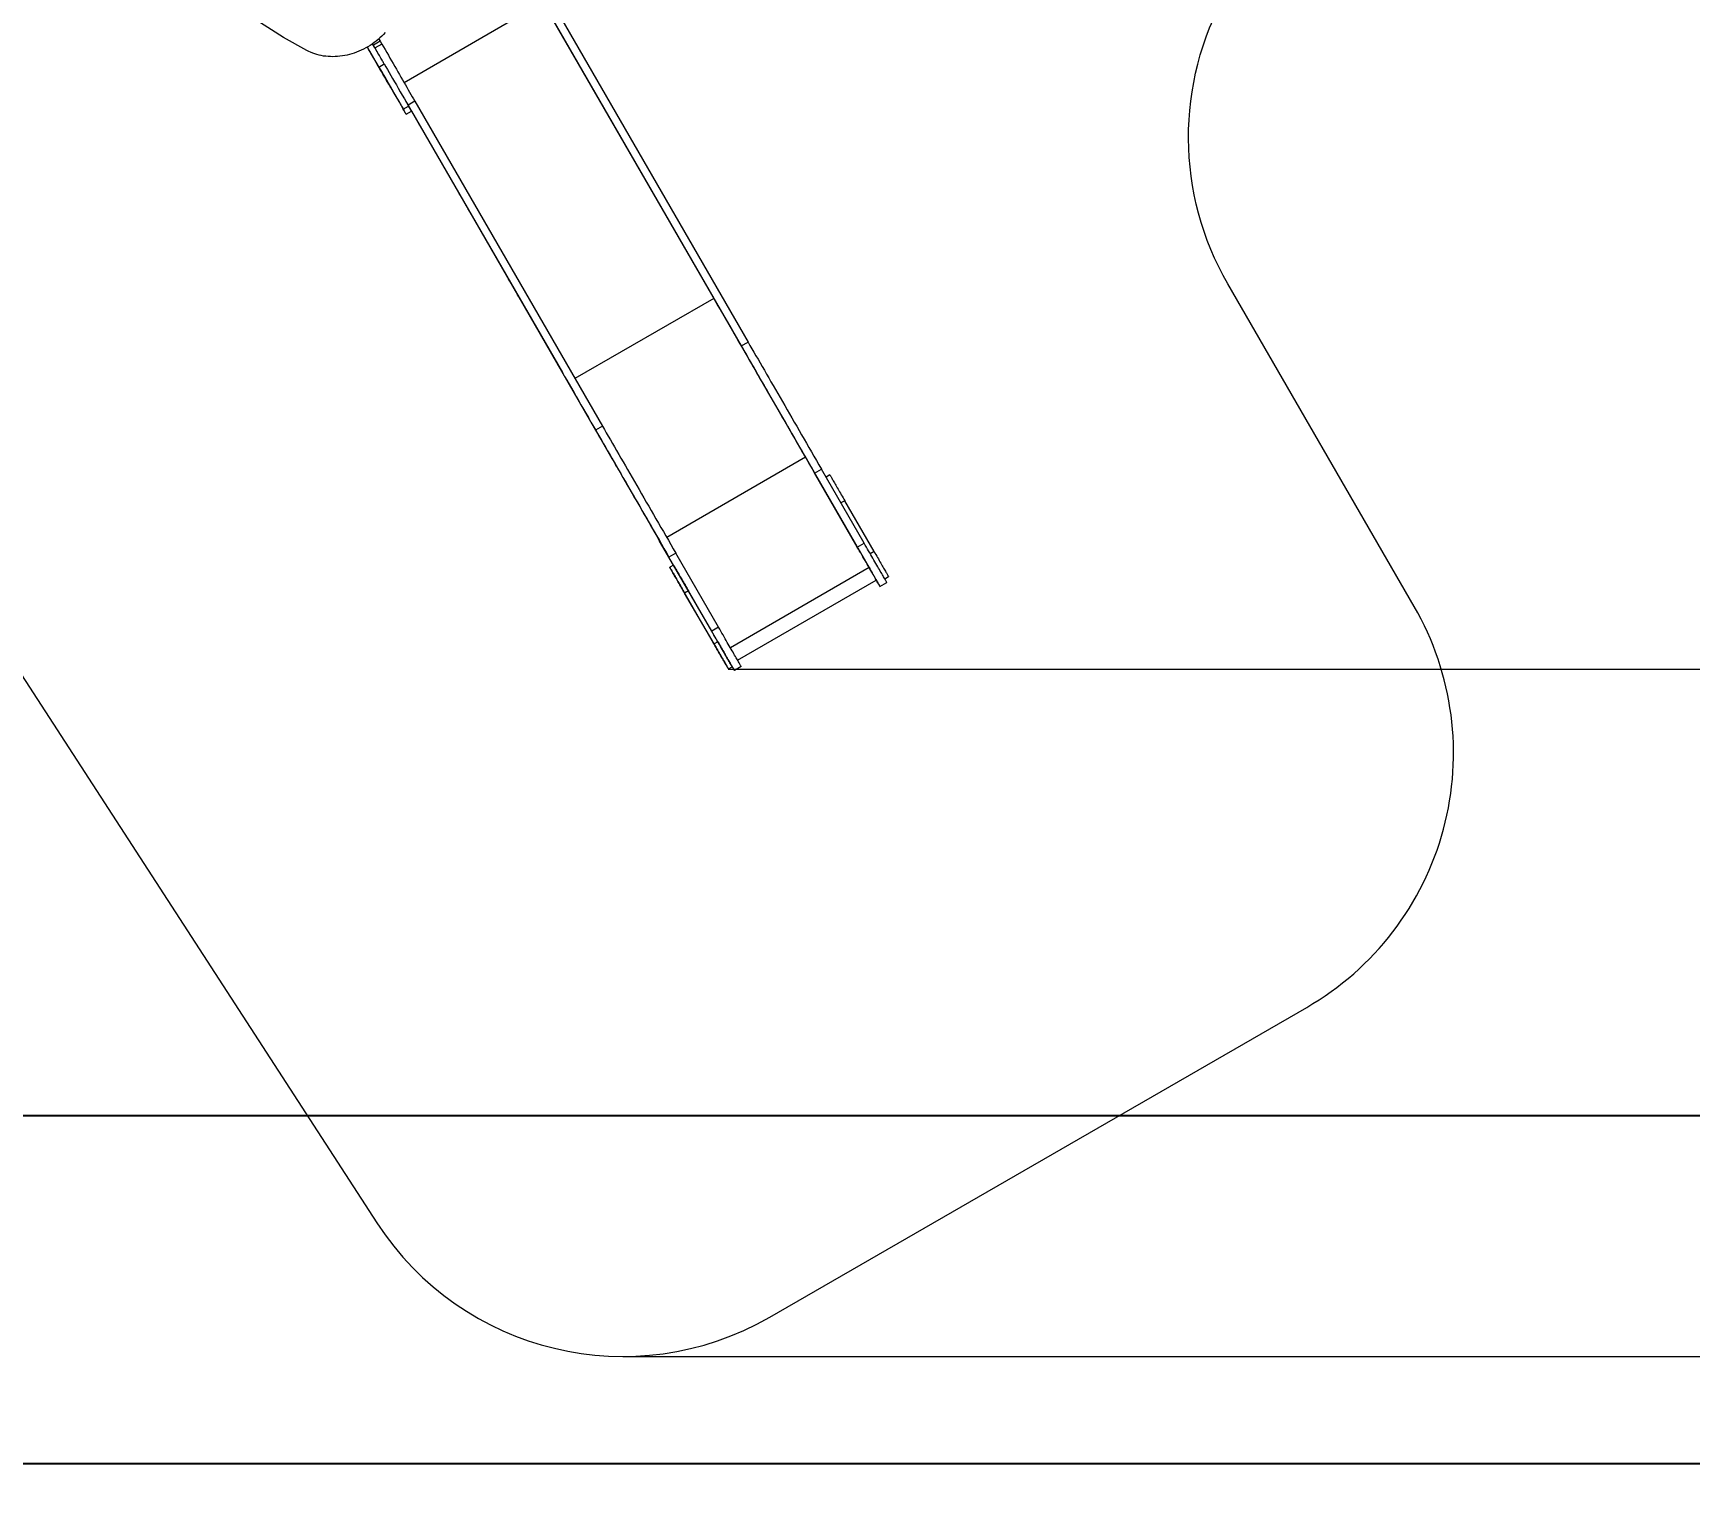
# Model space of a CAD drawing. Header units: millimetres. Extents: x -12977 to 11786, y -11805 to 10558.
# Drawn here: x 494 to 6140, y -11805 to -6830 of the extents above; entities that cross this region are included whole.
import ezdxf

# ---------------------------------------------------------------- set-up
doc = ezdxf.new("R2010")
doc.units = ezdxf.units.MM
for name, color, linetype in [('DIKOM_ЗОНА', 80, 'Continuous'), ('DIKOM_ОБЪЕКТ', 7, 'Continuous'), ('DIKOM_РАЗМЕР_ЗОНА', 7, 'Continuous'), ('DIKOM_РАЗМЕР_ОБЪЕКТА', 7, 'Continuous')]:
    doc.layers.add(name, color=color, linetype=linetype)
doc.styles.add('style1', font='arial.ttf', dxfattribs={"width": 0.8})
doc.dimstyles.new('1-50', dxfattribs={"dimtxt": 300, "dimasz": 200, "dimexe": 100, "dimexo": 0, "dimgap": 100, "dimtad": 1, "dimtxsty": 'style1', "dimcen": 200, "dimclrd": 7, "dimclre": 7, "dimclrt": 7, "dimadec": 1, "dimazin": 2, "dimtfac": 1, "dimtmove": 0, "dimatfit": 2, "dimfxl": 0, "dimlwd": 25, "dimlwe": 18, "dimarcsym": 0})

# ---------------------------------------------------------------- blocks, each defined once
blk = doc.blocks.new('*D9')
at = {"layer": 'Defpoints', "color": 0, "transparency": 16777216}
for p in [(-11007.4, 666.1), (8788, 666.1), (8788, -10518.7)]:
    blk.add_point(p, dxfattribs=at)
at = {"layer": 'DIKOM_РАЗМЕР_ОБЪЕКТА', "color": 7, "lineweight": 18, "transparency": 16777216}
for p, q in [((-11007.4, 666.1), (-11007.4, -10618.7)), ((8788, 666.1), (8788, -10618.7))]:
    blk.add_line(p, q, dxfattribs=at)
at = {"layer": 'DIKOM_РАЗМЕР_ОБЪЕКТА', "color": 7, "lineweight": 25, "transparency": 16777216}
blk.add_line((-10807.4, -10518.7), (8588, -10518.7), dxfattribs=at)
at = {"layer": 'DIKOM_РАЗМЕР_ОБЪЕКТА', "color": 7, "transparency": 16777216}
for points in [[(-10807.4, -10485.3), (-10807.4, -10552), (-11007.4, -10518.7)], [(8588, -10485.3), (8588, -10552), (8788, -10518.7)]]:
    blk.add_solid(points, dxfattribs=at)
at = {"layer": 'DIKOM_РАЗМЕР_ОБЪЕКТА', "color": 7, "transparency": 16777216, "insert": (-1823.6, -10265.5), "char_height": 300, "attachment_point": 5, "style": 'style1'}
blk.add_mtext('19750', dxfattribs=at)
blk = doc.blocks.new('*D10')
at = {"layer": 'Defpoints', "color": 0, "transparency": 16777216}
for p in [(4270.3, 8458.2), (2861.7, -8997.1), (10043.4, -8997.1)]:
    blk.add_point(p, dxfattribs=at)
at = {"layer": 'DIKOM_РАЗМЕР_ОБЪЕКТА', "color": 7, "lineweight": 18, "transparency": 16777216}
for p, q in [((4270.3, 8458.2), (10143.4, 8458.2)), ((2861.7, -8997.1), (10143.4, -8997.1))]:
    blk.add_line(p, q, dxfattribs=at)
at = {"layer": 'DIKOM_РАЗМЕР_ОБЪЕКТА', "color": 7, "lineweight": 25, "transparency": 16777216}
blk.add_line((10043.4, 8258.2), (10043.4, -8797.1), dxfattribs=at)
at = {"layer": 'DIKOM_РАЗМЕР_ОБЪЕКТА', "color": 7, "transparency": 16777216}
for points in [[(10010, 8258.2), (10076.7, 8258.2), (10043.4, 8458.2)], [(10010, -8797.1), (10076.7, -8797.1), (10043.4, -8997.1)]]:
    blk.add_solid(points, dxfattribs=at)
at = {"layer": 'DIKOM_РАЗМЕР_ОБЪЕКТА', "color": 7, "transparency": 16777216, "insert": (9790.2, -3229.2), "char_height": 300, "attachment_point": 5, "rotation": 90, "style": 'style1'}
blk.add_mtext('17450', dxfattribs=at)
blk = doc.blocks.new('*D11')
at = {"layer": 'Defpoints', "color": 0, "transparency": 16777216}
for p in [(4304.4, 10557.6), (2504.1, -11339.7), (11686.1, -11339.7)]:
    blk.add_point(p, dxfattribs=at)
at = {"layer": 'DIKOM_РАЗМЕР_ЗОНА', "color": 7, "lineweight": 18, "transparency": 16777216}
for p, q in [((4304.4, 10557.6), (11786.1, 10557.6)), ((2504.1, -11339.7), (11786.1, -11339.7))]:
    blk.add_line(p, q, dxfattribs=at)
at = {"layer": 'DIKOM_РАЗМЕР_ЗОНА', "color": 7, "lineweight": 25, "transparency": 16777216}
blk.add_line((11686.1, 10357.6), (11686.1, -11139.7), dxfattribs=at)
at = {"layer": 'DIKOM_РАЗМЕР_ЗОНА', "color": 7, "transparency": 16777216}
for points in [[(11652.7, 10357.6), (11719.4, 10357.6), (11686.1, 10557.6)], [(11652.7, -11139.7), (11719.4, -11139.7), (11686.1, -11339.7)]]:
    blk.add_solid(points, dxfattribs=at)
at = {"layer": 'DIKOM_РАЗМЕР_ЗОНА', "color": 7, "transparency": 16777216, "insert": (11432.9, -3192), "char_height": 300, "attachment_point": 5, "rotation": 90, "style": 'style1'}
blk.add_mtext('21900', dxfattribs=at)
blk = doc.blocks.new('*D12')
at = {"layer": 'Defpoints', "color": 0, "transparency": 16777216}
for p in [(-12976.7, 124.1), (10764.9, 125.7), (10764.9, -11704.7)]:
    blk.add_point(p, dxfattribs=at)
at = {"layer": 'DIKOM_РАЗМЕР_ЗОНА', "color": 7, "lineweight": 18, "transparency": 16777216}
for p, q in [((-12976.7, 124.1), (-12976.7, -11804.7)), ((10764.9, 125.7), (10764.9, -11804.7))]:
    blk.add_line(p, q, dxfattribs=at)
at = {"layer": 'DIKOM_РАЗМЕР_ЗОНА', "color": 7, "lineweight": 25, "transparency": 16777216}
blk.add_line((-12776.7, -11704.7), (10564.9, -11704.7), dxfattribs=at)
at = {"layer": 'DIKOM_РАЗМЕР_ЗОНА', "color": 7, "transparency": 16777216}
for points in [[(-12776.7, -11671.3), (-12776.7, -11738), (-12976.7, -11704.7)], [(10564.9, -11671.3), (10564.9, -11738), (10764.9, -11704.7)]]:
    blk.add_solid(points, dxfattribs=at)
at = {"layer": 'DIKOM_РАЗМЕР_ЗОНА', "color": 7, "transparency": 16777216, "insert": (-1904.6, -11451.4), "char_height": 300, "attachment_point": 5, "style": 'style1'}
blk.add_mtext('23750', dxfattribs=at)

msp = doc.modelspace()

# ---------------------------------------------------------------- linework, layer by layer
at = {"layer": 'DIKOM_ЗОНА', "color": 3, "lineweight": 15}
msp.add_lwpolyline([(-2507.202, -4450.46), (1665.068, -10883.842, 0.39903802), (3003.775, -11205.915), (4834.021, -10150.06, 0.41437464), (5200.241, -8783.684), (4565.381, -7684.599, -0.26519557), (4560.081, -6693.532), (7551.499, -1384.394, -0.27074399), (8422.655, -875.282), (9764.971, -875.192, 0.41421356), (10764.904, 124.875), (10764.795, 1754.879, 0.41421356), (9764.728, 2754.812), (8491.935, 2754.726, -0.26290717), (7635.451, 3238.442), (5957.605, 6021.668, -0.26907913), (5940.744, 7025.176), (6617.947, 8238.966, 0.40993648), (6244.612, 9592.248), (4804.339, 10423.661, 0.41844548), (3431.216, 10044.998), (2914.359, 9119.036, -0.27181865), (2041.245, 8606.431), (-1106.213, 8606.22)], format="xyb", dxfattribs=at)
at = {"layer": 'DIKOM_ОБЪЕКТ', "color": 7, "linetype": 'Continuous', "lineweight": 15}
for p, q in [((1346.367, -6844.659), (1158.486, -6724.05)), ((2231, -6725.74), (1758.165, -6998.731)), ((2231, -6725.74), (2812.888, -7733.741)), ((2290.789, -6775.269), (2929.998, -7882.567)), ((2267.406, -6788.769), (2906.616, -7896.067)), ((1426.119, -6888.655), (1346.367, -6844.659)), ((1632.608, -6877.287), (1636.459, -6883.956)), ((1636.468, -6883.963), (1632.612, -6877.285)), ((1632.617, -6877.282), (1635.739, -6882.689)), ((1636.468, -6883.963), (1636.473, -6883.96)), ((1676.656, -6857.548), (1653.298, -6871.034)), ((1682.072, -6866.929), (1658.714, -6880.415)), ((1676.656, -6857.548), (1682.072, -6866.929)), ((1672.053, -6945.53), (1690.239, -6935.03)), ((1680.784, -6960.711), (1685.86, -6969.504)), ((1684.721, -6967.543), (1684.726, -6967.54)), ((1704.835, -7002.381), (1704.839, -7002.379)), ((1755.104, -7089.439), (1773.29, -7078.939)), ((1764.532, -7105.777), (1782.718, -7095.277)), ((1794.556, -7061.769), (1771.174, -7075.269)), ((1771.174, -7075.269), (2410.383, -8182.567)), ((1782.701, -7095.287), (2297.37, -7986.844)), ((1794.556, -7061.769), (2433.766, -8169.067)), ((2812.888, -7733.741), (2340.055, -8006.732)), ((2906.616, -7896.067), (2929.998, -7882.567)), ((2433.766, -8169.067), (2410.383, -8182.567)), ((3125.545, -8275.312), (2652.705, -8548.306)), ((3125.545, -8275.312), (3342.571, -8651.214)), ((3156.741, -8329.323), (3180.124, -8315.823)), ((3302.434, -8581.672), (3156.741, -8329.323)), ((3325.817, -8568.172), (3180.124, -8315.823)), ((3208.73, -8335.397), (3195.751, -8342.891)), ((3259.608, -8423.505), (3246.622, -8431.002)), ((3359.592, -8596.684), (3259.608, -8423.505)), ((2676.123, -8642.899), (2628.786, -8560.909)), ((3302.434, -8581.672), (3325.817, -8568.172)), ((2683.891, -8602.323), (2660.508, -8615.824)), ((2806.201, -8868.172), (2660.508, -8615.824)), ((2829.584, -8854.672), (2683.891, -8602.323)), ((3359.592, -8596.684), (3346.606, -8604.182)), ((2676.125, -8642.898), (2663.134, -8650.398)), ((3342.571, -8651.214), (2869.729, -8924.209)), ((2894.291, -8966.758), (3367.133, -8693.762)), ((3395.73, -8689.279), (3408.715, -8681.781)), ((2812.242, -8908.674), (2712.257, -8735.495)), ((2727.002, -8731.005), (2714.012, -8738.505)), ((2813.996, -8911.684), (2714.012, -8738.505)), ((2826.987, -8904.184), (2727.002, -8731.005)), ((3379.633, -8715.412), (3403.016, -8701.912)), ((3379.635, -8715.41), (3379.633, -8715.412)), ((3379.635, -8715.41), (3403.017, -8701.91)), ((3403.017, -8701.91), (3403.016, -8701.912)), ((2829.584, -8854.672), (2806.201, -8868.172)), ((2826.987, -8904.184), (2813.996, -8911.684)), ((2863.119, -8996.782), (2876.109, -8989.282)), ((2906.784, -8988.412), (2883.401, -9001.913)), ((2883.402, -9001.91), (2883.401, -9001.913)), ((2906.785, -8988.411), (2883.402, -9001.91)), ((2906.785, -8988.411), (2906.784, -8988.412))]:
    msp.add_line(p, q, dxfattribs=at)
at = {"layer": 'DIKOM_ОБЪЕКТ', "color": 7, "linetype": 'Continuous', "lineweight": 15, "flags": 128}
for points in [[(1693.175, -6827.838), (1687.524, -6834.008), (1681.631, -6840.001), (1675.506, -6845.807), (1669.159, -6851.416), (1662.603, -6856.817), (1655.847, -6862.003), (1648.904, -6866.964), (1641.786, -6871.69), (1634.505, -6876.175), (1627.074, -6880.409), (1619.506, -6884.386), (1611.814, -6888.099), (1604.012, -6891.541), (1596.112, -6894.706), (1588.129, -6897.589), (1580.077, -6900.185), (1571.97, -6902.49), (1563.822, -6904.498), (1555.646, -6906.207), (1547.458, -6907.614), (1539.271, -6908.716), (1531.1, -6909.512), (1522.959, -6909.999), (1514.862, -6910.178), (1506.823, -6910.047), (1498.856, -6909.608), (1490.976, -6908.861), (1483.195, -6907.806), (1475.528, -6906.447), (1467.987, -6904.785), (1460.586, -6902.823), (1453.338, -6900.565), (1446.254, -6898.015), (1439.349, -6895.176), (1432.633, -6892.054), (1426.119, -6888.655)], [(1672.053, -6945.53), (1670.854, -6943.454), (1669.492, -6941.093), (1667.968, -6938.453), (1666.287, -6935.54), (1664.452, -6932.361), (1662.467, -6928.923), (1660.338, -6925.234), (1658.069, -6921.303), (1655.666, -6917.139), (1653.133, -6912.752), (1650.478, -6908.153), (1647.706, -6903.351), (1644.824, -6898.358), (1641.839, -6893.187), (1638.757, -6887.848), (1635.586, -6882.355), (1632.647, -6877.265)], [(1680.784, -6960.711), (1675.919, -6952.285), (1671.006, -6943.775), (1666.049, -6935.188), (1661.054, -6926.538), (1656.029, -6917.833), (1650.978, -6909.085), (1645.909, -6900.304), (1640.827, -6891.502), (1635.739, -6882.689)], [(1679.439, -6958.403), (1676.258, -6952.893), (1672.974, -6947.206), (1669.597, -6941.355), (1666.134, -6935.356), (1662.594, -6929.225), (1658.987, -6922.977), (1655.322, -6916.628), (1651.608, -6910.196), (1647.855, -6903.695), (1644.073, -6897.144), (1640.271, -6890.558), (1636.459, -6883.956)], [(1684.721, -6967.543), (1680.629, -6960.454), (1676.453, -6953.222), (1672.203, -6945.859), (1667.885, -6938.379), (1663.507, -6930.798), (1659.079, -6923.127), (1654.608, -6915.383), (1650.103, -6907.58), (1645.572, -6899.732), (1641.025, -6891.855), (1636.468, -6883.963)], [(1690.239, -6935.03), (1689.041, -6932.954), (1687.679, -6930.593), (1686.155, -6927.953), (1684.473, -6925.04), (1682.639, -6921.86), (1680.654, -6918.423), (1678.525, -6914.734), (1676.256, -6910.803), (1673.852, -6906.639), (1671.32, -6902.252), (1668.665, -6897.653), (1665.893, -6892.851), (1663.011, -6887.858), (1660.025, -6882.687), (1656.943, -6877.348), (1653.772, -6871.855), (1650.519, -6866.221), (1650.363, -6865.95)], [(1671.797, -6849.132), (1672.976, -6851.173), (1676.656, -6857.548)], [(1682.072, -6866.929), (1687.625, -6876.546), (1693.171, -6886.154), (1698.707, -6895.741), (1704.226, -6905.301), (1709.723, -6914.821), (1715.191, -6924.293), (1720.626, -6933.708), (1726.023, -6943.055), (1731.375, -6952.325), (1736.678, -6961.51), (1741.925, -6970.6), (1747.112, -6979.585), (1752.234, -6988.457), (1757.285, -6997.206), (1762.26, -7005.824), (1767.155, -7014.302), (1771.964, -7022.632), (1776.682, -7030.806), (1781.305, -7038.814), (1785.828, -7046.649), (1790.247, -7054.303), (1794.556, -7061.769)], [(1690.239, -6935.03), (1695.609, -6944.335), (1701.15, -6953.938), (1706.864, -6963.839), (1712.748, -6974.036), (1718.803, -6984.528), (1725.028, -6995.313), (1731.421, -7006.392), (1737.983, -7017.762), (1744.712, -7029.422), (1751.609, -7041.372), (1758.671, -7053.608), (1765.899, -7066.131), (1773.29, -7078.939)], [(1672.053, -6945.53), (1677.422, -6954.835), (1682.964, -6964.438), (1688.677, -6974.339), (1694.562, -6984.536), (1700.617, -6995.028), (1706.841, -7005.813), (1713.235, -7016.892), (1719.796, -7028.262), (1726.526, -7039.922), (1733.422, -7051.872), (1740.484, -7064.108), (1747.712, -7076.631), (1755.104, -7089.439)], [(1679.439, -6958.403), (1681.816, -6962.52), (1684.301, -6966.825), (1686.885, -6971.302), (1689.56, -6975.935), (1692.316, -6980.709), (1695.143, -6985.606), (1698.032, -6990.61), (1700.972, -6995.704), (1703.954, -7000.869), (1706.967, -7006.088), (1710.001, -7011.342), (1713.044, -7016.614), (1716.088, -7021.884), (1719.12, -7027.136), (1722.13, -7032.349), (1725.108, -7037.507), (1728.043, -7042.592), (1730.927, -7047.585), (1733.747, -7052.47), (1736.495, -7057.229), (1739.16, -7061.845), (1741.735, -7066.304), (1744.209, -7070.589), (1746.574, -7074.685), (1748.822, -7078.578), (1750.946, -7082.255), (1752.937, -7085.703), (1754.788, -7088.91), (1756.495, -7091.864), (1758.049, -7094.556), (1759.447, -7096.977), (1760.683, -7099.117), (1761.753, -7100.969), (1762.653, -7102.526), (1763.38, -7103.785), (1763.931, -7104.739), (1764.305, -7105.386), (1764.501, -7105.724), (1764.517, -7105.751), (1764.353, -7105.467), (1764.011, -7104.873), (1763.491, -7103.972), (1762.795, -7102.766), (1761.926, -7101.259), (1760.886, -7099.458), (1759.68, -7097.367), (1758.311, -7094.995), (1756.784, -7092.349), (1755.104, -7089.439)], [(1684.721, -6967.543), (1686.465, -6970.563), (1688.277, -6973.702), (1690.141, -6976.931), (1692.039, -6980.219), (1693.955, -6983.538), (1695.871, -6986.855), (1697.768, -6990.142), (1699.63, -6993.367), (1701.44, -6996.501), (1703.18, -6999.515), (1704.835, -7002.381)], [(1702.158, -6997.734), (1700.17, -6994.292), (1698.168, -6990.823), (1696.151, -6987.329), (1694.119, -6983.81), (1692.074, -6980.267), (1690.015, -6976.701), (1687.944, -6973.114), (1685.86, -6969.504)], [(1697.084, -6988.941), (1696.996, -6988.788), (1696.737, -6988.34), (1696.332, -6987.637), (1695.815, -6986.743), (1695.234, -6985.736), (1694.64, -6984.706), (1694.085, -6983.745), (1693.618, -6982.938), (1693.282, -6982.356), (1693.107, -6982.052), (1693.107, -6982.052), (1693.282, -6982.356), (1693.618, -6982.938), (1694.084, -6983.745), (1694.639, -6984.707), (1695.234, -6985.737), (1695.815, -6986.743), (1696.331, -6987.637), (1696.737, -6988.34), (1696.995, -6988.788), (1697.084, -6988.941)], [(1704.835, -7002.381), (1706.337, -7004.983), (1707.714, -7007.367), (1708.954, -7009.514), (1710.044, -7011.401), (1710.974, -7013.012), (1711.736, -7014.332), (1712.323, -7015.349), (1712.73, -7016.051), (1712.951, -7016.434), (1712.986, -7016.494), (1712.833, -7016.229), (1712.495, -7015.643), (1711.975, -7014.742), (1711.277, -7013.532), (1710.408, -7012.026), (1709.376, -7010.238), (1708.19, -7008.185), (1706.863, -7005.885), (1705.406, -7003.361), (1703.832, -7000.635), (1702.158, -6997.734)], [(1763.943, -7062.743), (1766.864, -7067.803), (1771.174, -7075.269)], [(1782.718, -7095.277), (1782.703, -7095.251), (1782.54, -7094.967), (1782.198, -7094.373), (1781.678, -7093.472), (1780.982, -7092.265), (1780.112, -7090.759), (1779.073, -7088.958), (1777.866, -7086.867), (1776.497, -7084.495), (1774.97, -7081.849), (1773.29, -7078.939)], [(1811.242, -7144.721), (1811.154, -7144.567), (1810.895, -7144.119), (1810.49, -7143.416), (1809.973, -7142.522), (1809.392, -7141.515), (1808.797, -7140.486), (1808.243, -7139.524), (1807.776, -7138.717), (1807.441, -7138.135), (1807.265, -7137.831), (1807.265, -7137.831), (1807.44, -7138.136), (1807.776, -7138.717), (1808.242, -7139.525), (1808.797, -7140.486), (1809.392, -7141.516), (1809.973, -7142.523), (1810.489, -7143.417), (1810.895, -7144.119), (1811.153, -7144.567), (1811.242, -7144.721)], [(1949.12, -7383.564), (1949.031, -7383.41), (1948.772, -7382.962), (1948.367, -7382.26), (1947.851, -7381.365), (1947.269, -7380.359), (1946.675, -7379.329), (1946.12, -7378.368), (1945.654, -7377.56), (1945.318, -7376.979), (1945.142, -7376.675), (1945.142, -7376.675), (1945.317, -7376.979), (1945.653, -7377.561), (1946.119, -7378.368), (1946.674, -7379.33), (1947.269, -7380.359), (1947.85, -7381.366), (1948.366, -7382.26), (1948.772, -7382.962), (1949.031, -7383.411), (1949.12, -7383.564)], [(1979.759, -7436.641), (1979.67, -7436.487), (1979.411, -7436.039), (1979.006, -7435.336), (1978.49, -7434.442), (1977.909, -7433.435), (1977.314, -7432.405), (1976.759, -7431.444), (1976.293, -7430.637), (1975.957, -7430.055), (1975.781, -7429.751), (1975.781, -7429.751), (1975.957, -7430.056), (1976.293, -7430.637), (1976.759, -7431.445), (1977.314, -7432.406), (1977.908, -7433.436), (1978.49, -7434.442), (1979.006, -7435.337), (1979.411, -7436.039), (1979.67, -7436.487), (1979.759, -7436.641)], [(2117.636, -7675.484), (2117.547, -7675.33), (2117.289, -7674.882), (2116.883, -7674.18), (2116.367, -7673.285), (2115.786, -7672.279), (2115.191, -7671.249), (2114.636, -7670.288), (2114.17, -7669.48), (2113.834, -7668.899), (2113.658, -7668.595), (2113.658, -7668.595), (2113.834, -7668.899), (2114.17, -7669.481), (2114.636, -7670.288), (2115.191, -7671.25), (2115.785, -7672.279), (2116.367, -7673.286), (2116.883, -7674.18), (2117.288, -7674.882), (2117.547, -7675.33), (2117.636, -7675.484)], [(2148.275, -7728.561), (2148.187, -7728.407), (2147.928, -7727.958), (2147.523, -7727.256), (2147.006, -7726.362), (2146.425, -7725.355), (2145.831, -7724.325), (2145.275, -7723.364), (2144.81, -7722.557), (2144.474, -7721.975), (2144.298, -7721.671), (2144.298, -7721.671), (2144.473, -7721.976), (2144.809, -7722.557), (2145.275, -7723.365), (2145.83, -7724.326), (2146.425, -7725.356), (2147.006, -7726.362), (2147.522, -7727.257), (2147.928, -7727.959), (2148.187, -7728.407), (2148.275, -7728.561)], [(2812.888, -7733.741), (2820.187, -7746.384), (2827.598, -7759.222), (2835.118, -7772.249), (2842.746, -7785.462), (2850.477, -7798.855), (2858.31, -7812.424), (2866.242, -7826.164), (2874.27, -7840.07), (2882.391, -7854.136), (2890.601, -7868.359), (2898.899, -7882.733), (2907.281, -7897.252), (2915.744, -7911.912), (2924.285, -7926.707), (2932.902, -7941.632), (2941.59, -7956.682), (2950.347, -7971.851), (2959.17, -7987.133), (2968.056, -8002.525), (2977.001, -8018.019), (2986.003, -8033.611), (2995.057, -8049.294), (3004.161, -8065.064), (3013.311, -8080.914), (3022.505, -8096.839), (3031.739, -8112.833), (3041.01, -8128.89), (3050.314, -8145.006), (3059.648, -8161.173), (3069.008, -8177.387), (3078.392, -8193.64), (3087.797, -8209.929), (3097.217, -8226.246), (3106.651, -8242.586), (3116.095, -8258.943), (3125.545, -8275.312)], [(2906.616, -7896.067), (2913.191, -7907.457), (2919.879, -7919.043), (2926.678, -7930.82), (2933.584, -7942.783), (2940.594, -7954.927), (2947.705, -7967.245), (2954.914, -7979.732), (2962.217, -7992.383), (2969.612, -8005.192), (2977.095, -8018.153), (2984.661, -8031.261), (2992.309, -8044.508), (3000.035, -8057.89), (3007.834, -8071.4), (3015.704, -8085.033), (3023.642, -8098.781), (3031.642, -8112.639), (3039.702, -8126.601), (3047.819, -8140.659), (3055.987, -8154.809), (3064.205, -8169.043), (3072.468, -8183.355), (3080.772, -8197.738), (3089.113, -8212.187), (3097.488, -8226.693), (3105.894, -8241.252), (3114.325, -8255.856), (3122.779, -8270.498), (3131.251, -8285.174), (3139.738, -8299.874), (3148.236, -8314.592), (3156.741, -8329.323)], [(2929.998, -7882.567), (2936.574, -7893.957), (2943.262, -7905.543), (2950.061, -7917.32), (2956.967, -7929.283), (2963.977, -7941.427), (2971.088, -7953.745), (2978.297, -7966.232), (2985.6, -7978.883), (2992.995, -7991.692), (3000.477, -8004.653), (3008.044, -8017.761), (3015.692, -8031.008), (3023.417, -8044.39), (3031.217, -8057.9), (3039.087, -8071.533), (3047.024, -8085.281), (3055.025, -8099.139), (3063.085, -8113.101), (3071.201, -8127.159), (3079.37, -8141.309), (3087.588, -8155.543), (3095.85, -8169.855), (3104.154, -8184.238), (3112.496, -8198.687), (3120.871, -8213.193), (3129.276, -8227.752), (3137.708, -8242.356), (3146.162, -8256.999), (3154.634, -8271.674), (3163.121, -8286.373), (3171.619, -8301.092), (3180.124, -8315.823)], [(2286.153, -7967.404), (2286.064, -7967.25), (2285.805, -7966.802), (2285.4, -7966.1), (2284.883, -7965.206), (2284.302, -7964.199), (2283.708, -7963.169), (2283.153, -7962.208), (2282.687, -7961.401), (2282.351, -7960.819), (2282.175, -7960.515), (2282.175, -7960.515), (2282.351, -7960.819), (2282.686, -7961.401), (2283.152, -7962.208), (2283.708, -7963.169), (2284.302, -7964.199), (2284.883, -7965.206), (2285.399, -7966.1), (2285.805, -7966.802), (2286.064, -7967.25), (2286.153, -7967.404)], [(2297.37, -7986.844), (2304.896, -7999.881), (2312.534, -8013.112), (2320.283, -8026.535), (2328.139, -8040.144), (2336.1, -8053.935), (2344.164, -8067.903), (2352.327, -8082.043), (2360.586, -8096.351), (2368.94, -8110.821), (2377.384, -8125.448), (2385.917, -8140.229), (2394.535, -8155.157), (2403.236, -8170.228), (2412.015, -8185.437), (2420.872, -8200.778), (2429.802, -8216.246), (2438.803, -8231.837), (2447.871, -8247.544), (2457.003, -8263.363), (2466.197, -8279.288), (2475.448, -8295.313), (2484.755, -8311.434), (2494.114, -8327.645), (2503.521, -8343.939), (2512.974, -8360.313), (2522.47, -8376.76), (2532.004, -8393.275), (2541.575, -8409.852), (2551.178, -8426.486), (2560.81, -8443.169), (2570.469, -8459.899), (2580.15, -8476.669), (2589.852, -8493.471), (2599.569, -8510.303), (2609.299, -8527.156), (2619.039, -8544.027), (2628.786, -8560.909)], [(2316.792, -8020.48), (2316.703, -8020.327), (2316.445, -8019.878), (2316.039, -8019.176), (2315.523, -8018.282), (2314.942, -8017.275), (2314.347, -8016.245), (2313.792, -8015.284), (2313.326, -8014.477), (2312.99, -8013.895), (2312.814, -8013.591), (2312.814, -8013.591), (2312.99, -8013.895), (2313.326, -8014.477), (2313.792, -8015.284), (2314.347, -8016.246), (2314.941, -8017.276), (2315.523, -8018.282), (2316.039, -8019.177), (2316.444, -8019.879), (2316.703, -8020.327), (2316.792, -8020.48)], [(2410.383, -8182.567), (2416.958, -8193.957), (2423.647, -8205.543), (2430.445, -8217.32), (2437.352, -8229.283), (2444.362, -8241.427), (2451.473, -8253.745), (2458.682, -8266.232), (2465.985, -8278.883), (2473.38, -8291.692), (2480.862, -8304.653), (2488.429, -8317.761), (2496.077, -8331.008), (2503.802, -8344.39), (2511.602, -8357.9), (2519.472, -8371.533), (2527.409, -8385.281), (2535.409, -8399.139), (2543.47, -8413.1), (2551.586, -8427.159), (2559.755, -8441.309), (2567.973, -8455.543), (2576.235, -8469.855), (2584.539, -8484.238), (2592.881, -8498.687), (2601.256, -8513.193), (2609.661, -8527.752), (2618.092, -8542.356), (2626.546, -8556.998), (2635.019, -8571.673), (2643.506, -8586.374), (2652.003, -8601.093), (2660.508, -8615.824)], [(2433.766, -8169.067), (2440.341, -8180.457), (2447.029, -8192.043), (2453.828, -8203.82), (2460.734, -8215.783), (2467.744, -8227.927), (2474.855, -8240.245), (2482.064, -8252.732), (2489.368, -8265.383), (2496.762, -8278.192), (2504.245, -8291.153), (2511.812, -8304.261), (2519.46, -8317.508), (2527.185, -8330.89), (2534.984, -8344.4), (2542.855, -8358.033), (2550.791, -8371.781), (2558.792, -8385.639), (2566.852, -8399.601), (2574.969, -8413.659), (2583.137, -8427.809), (2591.355, -8442.043), (2599.618, -8456.354), (2607.922, -8470.738), (2616.263, -8485.186), (2624.638, -8499.693), (2633.044, -8514.252), (2641.475, -8528.856), (2649.929, -8543.499), (2658.401, -8558.174), (2666.889, -8572.873), (2675.386, -8587.592), (2683.891, -8602.323)], [(2481.841, -8306.381), (2481.752, -8306.227), (2481.494, -8305.779), (2481.088, -8305.077), (2480.572, -8304.182), (2479.991, -8303.176), (2479.396, -8302.146), (2478.841, -8301.185), (2478.375, -8300.378), (2478.039, -8299.796), (2477.863, -8299.492), (2477.863, -8299.492), (2478.039, -8299.796), (2478.375, -8300.378), (2478.841, -8301.185), (2479.396, -8302.147), (2479.99, -8303.176), (2480.571, -8304.183), (2481.088, -8305.077), (2481.493, -8305.78), (2481.752, -8306.228), (2481.841, -8306.381)], [(3208.73, -8335.397), (3208.786, -8335.493), (3209.014, -8335.886), (3209.416, -8336.582), (3209.991, -8337.578), (3210.737, -8338.87), (3211.652, -8340.454), (3212.733, -8342.324), (3213.975, -8344.475), (3215.374, -8346.898), (3216.926, -8349.584), (3218.624, -8352.525), (3220.463, -8355.71), (3222.437, -8359.127), (3224.538, -8362.766), (3226.759, -8366.613), (3229.092, -8370.654), (3231.53, -8374.876), (3234.063, -8379.263), (3236.683, -8383.8), (3239.38, -8388.472), (3242.145, -8393.261), (3244.969, -8398.151), (3247.841, -8403.125), (3250.751, -8408.165), (3253.689, -8413.254), (3256.645, -8418.373), (3259.608, -8423.505)], [(2520.477, -8373.304), (2520.388, -8373.15), (2520.13, -8372.701), (2519.724, -8371.999), (2519.208, -8371.105), (2518.627, -8370.098), (2518.032, -8369.069), (2517.477, -8368.108), (2517.011, -8367.3), (2516.675, -8366.718), (2516.499, -8366.414), (2516.499, -8366.414), (2516.675, -8366.719), (2517.011, -8367.301), (2517.477, -8368.108), (2518.032, -8369.07), (2518.626, -8370.099), (2519.208, -8371.105), (2519.724, -8372), (2520.129, -8372.702), (2520.388, -8373.15), (2520.477, -8373.304)], [(3379.635, -8715.41), (3379.543, -8715.25), (3379.267, -8714.771), (3378.808, -8713.975), (3378.166, -8712.863), (3377.344, -8711.437), (3376.343, -8709.701), (3375.165, -8707.66), (3373.812, -8705.317), (3372.289, -8702.678), (3370.599, -8699.75), (3368.745, -8696.538), (3366.732, -8693.051), (3364.565, -8689.295), (3362.248, -8685.282), (3359.787, -8681.018), (3357.187, -8676.514), (3354.455, -8671.781), (3351.596, -8666.829), (3348.618, -8661.67), (3345.527, -8656.315), (3342.33, -8650.778), (3339.035, -8645.07), (3335.649, -8639.205), (3332.181, -8633.196), (3328.637, -8627.058), (3325.026, -8620.804), (3321.357, -8614.448), (3317.638, -8608.007), (3313.878, -8601.493), (3310.084, -8594.923), (3306.267, -8588.311), (3302.434, -8581.672)], [(3403.017, -8701.91), (3402.926, -8701.75), (3402.65, -8701.271), (3402.191, -8700.475), (3401.549, -8699.363), (3400.727, -8697.937), (3399.725, -8696.201), (3398.547, -8694.16), (3397.195, -8691.817), (3395.672, -8689.178), (3393.982, -8686.25), (3392.128, -8683.038), (3390.115, -8679.55), (3387.948, -8675.795), (3385.631, -8671.782), (3383.169, -8667.518), (3380.57, -8663.014), (3377.837, -8658.281), (3374.979, -8653.329), (3372.001, -8648.17), (3368.91, -8642.815), (3365.713, -8637.278), (3362.418, -8631.57), (3359.032, -8625.705), (3355.563, -8619.696), (3352.019, -8613.558), (3348.409, -8607.304), (3344.74, -8600.948), (3341.021, -8594.507), (3337.26, -8587.993), (3333.467, -8581.423), (3329.65, -8574.811), (3325.817, -8568.172)], [(3359.592, -8596.684), (3362.552, -8601.811), (3365.499, -8606.915), (3368.422, -8611.977), (3371.31, -8616.981), (3374.155, -8621.908), (3376.945, -8626.741), (3379.671, -8631.463), (3382.323, -8636.057), (3384.893, -8640.509), (3387.371, -8644.801), (3389.748, -8648.918), (3392.016, -8652.847), (3394.167, -8656.573), (3396.193, -8660.084), (3398.088, -8663.366), (3399.845, -8666.409), (3401.457, -8669.202), (3402.919, -8671.735), (3404.225, -8673.999), (3405.372, -8675.986), (3406.355, -8677.69), (3407.171, -8679.103), (3407.816, -8680.222), (3408.289, -8681.042), (3408.588, -8681.56), (3408.711, -8681.775), (3408.715, -8681.781)], [(2712.257, -8735.495), (2709.297, -8730.368), (2706.351, -8725.265), (2703.428, -8720.202), (2700.539, -8715.199), (2697.695, -8710.272), (2694.905, -8705.438), (2692.179, -8700.716), (2689.526, -8696.122), (2686.956, -8691.671), (2684.479, -8687.379), (2682.102, -8683.262), (2679.834, -8679.333), (2677.683, -8675.606), (2675.657, -8672.095), (2673.761, -8668.813), (2672.005, -8665.77), (2670.393, -8662.977), (2668.931, -8660.444), (2667.624, -8658.18), (2666.477, -8656.193), (2665.495, -8654.49), (2664.679, -8653.076), (2664.033, -8651.958), (2663.561, -8651.138), (2663.262, -8650.619), (2663.138, -8650.404), (2663.19, -8650.493), (2663.418, -8650.886), (2663.82, -8651.582), (2664.395, -8652.577), (2665.142, -8653.869), (2666.057, -8655.454), (2667.137, -8657.324), (2668.379, -8659.475), (2669.778, -8661.897), (2671.329, -8664.584), (2673.028, -8667.525), (2674.867, -8670.71), (2676.84, -8674.128), (2678.942, -8677.766), (2681.163, -8681.613), (2683.497, -8685.654), (2685.934, -8689.876), (2688.467, -8694.263), (2691.087, -8698.8), (2693.784, -8703.471), (2696.55, -8708.26), (2699.373, -8713.151), (2702.245, -8718.125), (2705.155, -8723.165), (2708.093, -8728.254), (2711.049, -8733.373), (2714.012, -8738.505)], [(2676.125, -8642.898), (2676.18, -8642.993), (2676.408, -8643.387), (2676.81, -8644.082), (2677.385, -8645.078), (2678.132, -8646.37), (2679.047, -8647.954), (2680.127, -8649.824), (2681.369, -8651.974), (2682.768, -8654.397), (2684.32, -8657.084), (2686.018, -8660.025), (2687.857, -8663.21), (2689.831, -8666.627), (2691.932, -8670.266), (2694.153, -8674.113), (2696.487, -8678.154), (2698.925, -8682.375), (2701.458, -8686.763), (2704.077, -8691.3), (2706.775, -8695.972), (2709.54, -8700.761), (2712.363, -8705.65), (2715.235, -8710.624), (2718.145, -8715.665), (2721.083, -8720.753), (2724.039, -8725.873), (2727.002, -8731.005)], [(3342.571, -8651.214), (3344.678, -8654.862), (3346.766, -8658.48), (3348.822, -8662.04), (3350.829, -8665.517), (3352.775, -8668.888), (3354.645, -8672.127), (3356.426, -8675.211), (3358.105, -8678.12), (3359.67, -8680.831), (3361.11, -8683.326), (3362.415, -8685.587), (3363.575, -8687.597), (3364.583, -8689.343), (3365.431, -8690.812), (3366.112, -8691.993), (3366.623, -8692.878), (3366.959, -8693.461), (3367.119, -8693.738), (3367.133, -8693.762)], [(3367.13, -8693.764), (3369.02, -8697.037), (3370.799, -8700.118), (3372.431, -8702.943), (3373.909, -8705.504), (3375.228, -8707.788), (3376.382, -8709.786), (3377.367, -8711.491), (3378.178, -8712.895), (3378.813, -8713.993), (3379.268, -8714.781), (3379.542, -8715.254), (3379.633, -8715.412)], [(2711.135, -8733.537), (2711.234, -8733.708), (2711.502, -8734.172), (2711.915, -8734.888), (2712.437, -8735.791), (2713.02, -8736.802), (2713.614, -8737.829), (2714.165, -8738.784), (2714.624, -8739.58), (2714.952, -8740.147), (2715.117, -8740.434), (2715.107, -8740.416), (2714.921, -8740.095), (2714.576, -8739.498), (2714.104, -8738.68), (2713.545, -8737.713), (2712.95, -8736.682), (2712.371, -8735.679), (2711.86, -8734.794), (2711.463, -8734.104), (2711.213, -8733.673), (2711.135, -8733.537)], [(2906.785, -8988.411), (2906.693, -8988.25), (2906.417, -8987.771), (2905.958, -8986.975), (2905.316, -8985.863), (2904.494, -8984.437), (2903.492, -8982.702), (2902.315, -8980.66), (2900.962, -8978.317), (2899.439, -8975.678), (2897.749, -8972.749), (2895.895, -8969.538), (2893.883, -8966.05), (2891.715, -8962.296), (2889.398, -8958.281), (2886.937, -8954.018), (2884.337, -8949.514), (2881.605, -8944.78), (2878.747, -8939.829), (2875.768, -8934.67), (2872.677, -8929.315), (2869.48, -8923.777), (2866.185, -8918.07), (2862.799, -8912.205), (2859.331, -8906.196), (2855.787, -8900.058), (2852.176, -8893.804), (2848.507, -8887.448), (2844.788, -8881.006), (2841.028, -8874.493), (2837.234, -8867.923), (2833.417, -8861.311), (2829.584, -8854.672)], [(2883.402, -9001.91), (2883.31, -9001.75), (2883.035, -9001.272), (2882.575, -9000.475), (2881.934, -8999.363), (2881.111, -8997.937), (2880.11, -8996.201), (2878.932, -8994.16), (2877.58, -8991.817), (2876.057, -8989.178), (2874.367, -8986.25), (2872.513, -8983.038), (2870.5, -8979.551), (2868.333, -8975.795), (2866.015, -8971.781), (2863.554, -8967.517), (2860.954, -8963.014), (2858.222, -8958.281), (2855.364, -8953.329), (2852.386, -8948.169), (2849.294, -8942.816), (2846.098, -8937.278), (2842.803, -8931.57), (2839.417, -8925.704), (2835.948, -8919.696), (2832.405, -8913.557), (2828.794, -8907.304), (2825.125, -8900.949), (2821.405, -8894.507), (2817.645, -8887.993), (2813.851, -8881.423), (2810.034, -8874.811), (2806.201, -8868.172)], [(2811.12, -8906.715), (2811.219, -8906.887), (2811.487, -8907.351), (2811.9, -8908.066), (2812.421, -8908.97), (2813.004, -8909.98), (2813.598, -8911.008), (2814.149, -8911.963), (2814.609, -8912.759), (2814.936, -8913.326), (2815.102, -8913.613), (2815.091, -8913.595), (2814.905, -8913.274), (2814.561, -8912.677), (2814.089, -8911.859), (2813.53, -8910.892), (2812.935, -8909.86), (2812.356, -8908.857), (2811.845, -8907.973), (2811.447, -8907.283), (2811.198, -8906.852), (2811.12, -8906.715)], [(2813.996, -8911.684), (2816.956, -8916.811), (2819.903, -8921.915), (2822.825, -8926.978), (2825.714, -8931.981), (2828.559, -8936.907), (2831.349, -8941.74), (2834.075, -8946.463), (2836.728, -8951.057), (2839.297, -8955.509), (2841.775, -8959.8), (2844.152, -8963.918), (2846.42, -8967.847), (2848.571, -8971.573), (2850.597, -8975.083), (2852.492, -8978.366), (2854.249, -8981.409), (2855.861, -8984.202), (2857.322, -8986.735), (2858.629, -8988.999), (2859.776, -8990.986), (2860.759, -8992.689), (2861.575, -8994.103), (2862.22, -8995.222), (2862.693, -8996.042), (2862.992, -8996.56), (2863.115, -8996.775), (2863.063, -8996.686), (2862.836, -8996.293), (2862.434, -8995.598), (2861.859, -8994.601), (2861.112, -8993.309), (2860.197, -8991.726), (2859.117, -8989.855), (2857.875, -8987.705), (2856.476, -8985.282), (2854.924, -8982.595), (2853.226, -8979.655), (2851.387, -8976.47), (2849.413, -8973.052), (2847.311, -8969.414), (2845.09, -8965.567), (2842.757, -8961.526), (2840.319, -8957.304), (2837.786, -8952.916), (2835.167, -8948.379), (2832.469, -8943.708), (2829.704, -8938.919), (2826.881, -8934.029), (2824.009, -8929.055), (2821.098, -8924.015), (2818.161, -8918.926), (2815.205, -8913.807), (2812.242, -8908.674)], [(2826.987, -8904.184), (2829.946, -8909.312), (2832.893, -8914.415), (2835.816, -8919.477), (2838.705, -8924.481), (2841.549, -8929.408), (2844.339, -8934.241), (2847.065, -8938.963), (2849.718, -8943.558), (2852.288, -8948.008), (2854.765, -8952.301), (2857.142, -8956.418), (2859.41, -8960.346), (2861.561, -8964.073), (2863.587, -8967.584), (2865.483, -8970.866), (2867.239, -8973.91), (2868.851, -8976.702), (2870.313, -8979.236), (2871.62, -8981.499), (2872.766, -8983.487), (2873.75, -8985.19), (2874.565, -8986.603), (2875.21, -8987.722), (2875.683, -8988.542), (2875.982, -8989.06), (2876.106, -8989.275), (2876.109, -8989.282)], [(2876.106, -8989.284), (2876.198, -8989.443), (2877.676, -8992.004), (2878.996, -8994.287), (2880.15, -8996.286), (2881.134, -8997.991), (2881.946, -8999.395), (2882.58, -9000.493), (2883.035, -9001.281), (2883.309, -9001.754), (2883.401, -9001.913)]]:
    msp.add_lwpolyline(points, dxfattribs=at)

# ---------------------------------------------------------------- dimensions: what is measured, and where the dimension line sits
at = {"layer": 'DIKOM_РАЗМЕР_ЗОНА'}
dim = msp.add_linear_dim(base=(11686.061, -11339.718), p1=(4304.397, 10557.602), p2=(2504.073, -11339.718), angle=90, text='21900', dimstyle='1-50', dxfattribs=at)
dim.commit()
dim.dimension.update_dxf_attribs({"geometry": '*D11', "text_midpoint": (11686.061, -3191.969), "dimtype": 160})
dim = msp.add_linear_dim(base=(10764.904, -11704.658), p1=(-12976.695, 124.079), p2=(10764.904, 125.672), text='23750', dimstyle='1-50', dxfattribs=at)
dim.commit()
dim.dimension.update_dxf_attribs({"geometry": '*D12', "text_midpoint": (-1904.628, -11704.658), "dimtype": 160})
at = {"layer": 'DIKOM_РАЗМЕР_ОБЪЕКТА'}
dim = msp.add_linear_dim(base=(10043.372, -8997.089), p1=(4270.308, 8458.216), p2=(2861.678, -8997.089), angle=90, text='17450', dimstyle='1-50', dxfattribs=at)
dim.commit()
dim.dimension.update_dxf_attribs({"geometry": '*D10', "text_midpoint": (10043.372, -3229.158), "dimtype": 160})
dim = msp.add_linear_dim(base=(8787.993, -10518.658), p1=(-11007.417, 666.079), p2=(8787.993, 666.082), text='19750', dimstyle='1-50', dxfattribs=at)
dim.commit()
dim.dimension.update_dxf_attribs({"geometry": '*D9', "text_midpoint": (-1823.628, -10518.658), "dimtype": 160})

doc.saveas('drawing.dxf')
